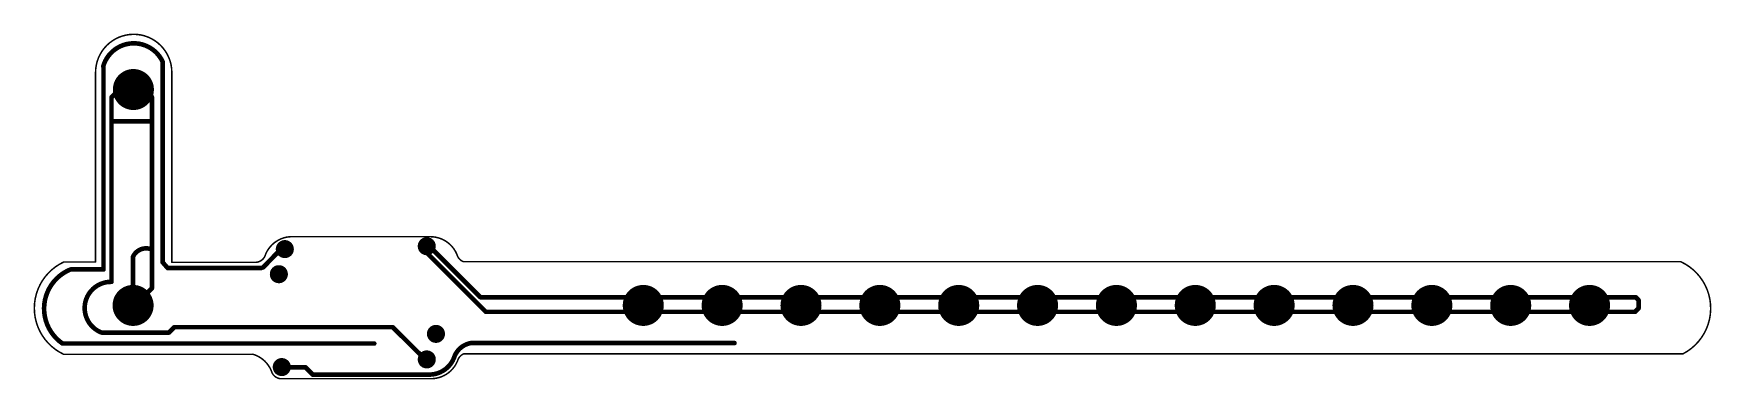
# Model space of a CAD drawing. Extents: x 2 to 13, y 2.4 to 4.6.
import ezdxf

# ---------------------------------------------------------------- set-up
doc = ezdxf.new("R2010")
doc.units = 0
for name, color, linetype in [('BOTTOMSOLDER', 6, 'CONTINUOUS'), ('MULTILAYER', 9, 'CONTINUOUS'), ('TOPLAYER', 1, 'CONTINUOUS'), ('TOPPASTE', 8, 'CONTINUOUS'), ('TOPSOLDER', 216, 'CONTINUOUS')]:
    doc.layers.add(name, color=color, linetype=linetype)

msp = doc.modelspace()

# ---------------------------------------------------------------- linework, layer by layer
at = {"layer": 'BOTTOMSOLDER'}
for points, const_width in [([(2.603, 4.261, 1), (2.737, 4.261, 1)], 0.134), ([(3.5905, 3.054, 1), (3.6495, 3.054, 1)], 0.059), ([(2.601, 2.85, 1), (2.735, 2.85, 1)], 0.134), ([(5.933, 2.85, 1), (6.067, 2.85, 1)], 0.134), ([(6.448, 2.85, 1), (6.582, 2.85, 1)], 0.134), ([(6.963, 2.85, 1), (7.097, 2.85, 1)], 0.134), ([(7.478, 2.85, 1), (7.612, 2.85, 1)], 0.134), ([(7.993, 2.85, 1), (8.127, 2.85, 1)], 0.134), ([(8.508, 2.85, 1), (8.642, 2.85, 1)], 0.134), ([(9.023, 2.85, 1), (9.157, 2.85, 1)], 0.134), ([(9.538, 2.85, 1), (9.672, 2.85, 1)], 0.134), ([(10.053, 2.85, 1), (10.187, 2.85, 1)], 0.134), ([(10.568, 2.85, 1), (10.702, 2.85, 1)], 0.134), ([(11.083, 2.85, 1), (11.217, 2.85, 1)], 0.134), ([(11.598, 2.85, 1), (11.732, 2.85, 1)], 0.134), ([(12.113, 2.85, 1), (12.247, 2.85, 1)], 0.134), ([(4.6165, 2.664, 1), (4.6755, 2.664, 1)], 0.059)]:
    msp.add_lwpolyline(points, format="xyb", close=True, dxfattribs=dict(at, const_width=const_width))
at = {"layer": 'MULTILAYER', "const_width": 0.01}
for points in [[(2.423, 4.373, -1), (2.921004, 4.373)], [(3.528416, 3.170774, -0.321743), (3.704997, 3.299423)], [(4.611, 3.299, -0.321743), (4.787581, 3.170351)], [(2.21478, 2.530427, -0.636502), (2.215268, 3.1338)], [(3.528416, 3.170774, -0.253956), (3.474, 3.132)], [(4.824955, 3.135885, -0.187937), (4.787581, 3.170351)], [(12.774969, 3.135816, -0.625922), (12.789741, 2.533361)], [(3.450262, 2.530896, -0.246754), (3.575584, 2.409774)], [(4.791581, 2.499649, -0.175942), (4.825956, 2.532859)], [(3.63, 2.371, -0.253956), (3.575584, 2.409774)], [(4.791581, 2.499649, -0.321743), (4.615, 2.371)]]:
    msp.add_lwpolyline(points, format="xyb", dxfattribs=at)
at = {"layer": 'MULTILAYER'}
for points, const_width in [([(2.605, 4.261, 1), (2.735, 4.261, 1)], 0.13), ([(2.4205, 4.373, 1), (2.4255, 4.373, 1)], 0.005), ([(2.4205, 4.373, 1), (2.4255, 4.373, 1)], 0.005), ([(2.918504, 4.373, 1), (2.923504, 4.373, 1)], 0.005), ([(2.918504, 4.373, 1), (2.923504, 4.373, 1)], 0.005), ([(3.702497, 3.299423, 1), (3.707497, 3.299423, 1)], 0.005), ([(3.702497, 3.299423, 1), (3.707497, 3.299423, 1)], 0.005), ([(4.6085, 3.299423, 1), (4.6135, 3.299423, 1)], 0.005), ([(4.6085, 3.299423, 1), (4.6135, 3.299423, 1)], 0.005), ([(4.6085, 3.299, 1), (4.6135, 3.299, 1)], 0.005), ([(4.6085, 3.299, 1), (4.6135, 3.299, 1)], 0.005), ([(2.212768, 3.1338, 1), (2.217768, 3.1338, 1)], 0.005), ([(2.212768, 3.1338, 1), (2.217768, 3.1338, 1)], 0.005), ([(2.4205, 3.1338, 1), (2.4255, 3.1338, 1)], 0.005), ([(2.4205, 3.1338, 1), (2.4255, 3.1338, 1)], 0.005), ([(2.918504, 3.132, 1), (2.923504, 3.132, 1)], 0.005), ([(2.918504, 3.132, 1), (2.923504, 3.132, 1)], 0.005), ([(3.4715, 3.132, 1), (3.4765, 3.132, 1)], 0.005), ([(3.4715, 3.132, 1), (3.4765, 3.132, 1)], 0.005), ([(3.525916, 3.170774, 1), (3.530916, 3.170774, 1)], 0.005), ([(3.525916, 3.170774, 1), (3.530916, 3.170774, 1)], 0.005), ([(3.5925, 3.054, 1), (3.6475, 3.054, 1)], 0.055), ([(4.785081, 3.170351, 1), (4.790081, 3.170351, 1)], 0.005), ([(4.785081, 3.170351, 1), (4.790081, 3.170351, 1)], 0.005), ([(4.822455, 3.135885, 1), (4.827455, 3.135885, 1)], 0.005), ([(4.822455, 3.135885, 1), (4.827455, 3.135885, 1)], 0.005), ([(12.772469, 3.135816, 1), (12.777469, 3.135816, 1)], 0.005), ([(12.772469, 3.135816, 1), (12.777469, 3.135816, 1)], 0.005), ([(2.603, 2.85, 1), (2.733, 2.85, 1)], 0.13), ([(5.935, 2.85, 1), (6.065, 2.85, 1)], 0.13), ([(6.45, 2.85, 1), (6.58, 2.85, 1)], 0.13), ([(6.965, 2.85, 1), (7.095, 2.85, 1)], 0.13), ([(7.48, 2.85, 1), (7.61, 2.85, 1)], 0.13), ([(7.995, 2.85, 1), (8.125, 2.85, 1)], 0.13), ([(8.51, 2.85, 1), (8.64, 2.85, 1)], 0.13), ([(9.025, 2.85, 1), (9.155, 2.85, 1)], 0.13), ([(9.54, 2.85, 1), (9.67, 2.85, 1)], 0.13), ([(10.055, 2.85, 1), (10.185, 2.85, 1)], 0.13), ([(10.57, 2.85, 1), (10.7, 2.85, 1)], 0.13), ([(11.085, 2.85, 1), (11.215, 2.85, 1)], 0.13), ([(11.6, 2.85, 1), (11.73, 2.85, 1)], 0.13), ([(12.115, 2.85, 1), (12.245, 2.85, 1)], 0.13), ([(4.6185, 2.664, 1), (4.6735, 2.664, 1)], 0.055), ([(2.21228, 2.530427, 1), (2.217281, 2.530427, 1)], 0.005), ([(2.21228, 2.530427, 1), (2.217281, 2.530427, 1)], 0.005), ([(3.447762, 2.530896, 1), (3.452762, 2.530896, 1)], 0.005), ([(3.447762, 2.530896, 1), (3.452762, 2.530896, 1)], 0.005), ([(3.447762, 2.530427, 1), (3.452762, 2.530427, 1)], 0.005), ([(3.447762, 2.530427, 1), (3.452762, 2.530427, 1)], 0.005), ([(4.823456, 2.533361, 1), (4.828456, 2.533361, 1)], 0.005), ([(4.823456, 2.533361, 1), (4.828456, 2.533361, 1)], 0.005), ([(4.823456, 2.532859, 1), (4.828456, 2.532859, 1)], 0.005), ([(4.823456, 2.532859, 1), (4.828456, 2.532859, 1)], 0.005), ([(12.787241, 2.533361, 1), (12.792241, 2.533361, 1)], 0.005), ([(12.787241, 2.533361, 1), (12.792241, 2.533361, 1)], 0.005), ([(3.573084, 2.409774, 1), (3.578084, 2.409774, 1)], 0.005), ([(3.573084, 2.409774, 1), (3.578084, 2.409774, 1)], 0.005), ([(4.789081, 2.499649, 1), (4.794081, 2.499649, 1)], 0.005), ([(4.789081, 2.499649, 1), (4.794081, 2.499649, 1)], 0.005), ([(3.6275, 2.371, 1), (3.6325, 2.371, 1)], 0.005), ([(3.6275, 2.371, 1), (3.6325, 2.371, 1)], 0.005), ([(4.6125, 2.371, 1), (4.6175, 2.371, 1)], 0.005), ([(4.6125, 2.371, 1), (4.6175, 2.371, 1)], 0.005)]:
    msp.add_lwpolyline(points, format="xyb", close=True, dxfattribs=dict(at, const_width=const_width))
at = {"layer": 'MULTILAYER', "const_width": 0.01}
for points in [[(2.423, 3.1338), (2.423, 4.373)], [(2.921004, 3.132), (2.921004, 4.373)], [(3.704997, 3.299423), (4.611, 3.299423)], [(4.611, 3.299), (4.611, 3.299423)], [(2.215268, 3.1338), (2.423, 3.1338)], [(2.921004, 3.132), (3.474, 3.132)], [(4.824955, 3.135885), (12.774969, 3.135816)], [(2.21478, 2.530427), (3.450262, 2.530427)], [(3.450262, 2.530427), (3.450262, 2.530896)], [(4.825956, 2.532859), (4.825956, 2.533361)], [(4.825956, 2.533361), (12.789741, 2.533361)], [(3.63, 2.371), (4.615, 2.371)]]:
    msp.add_lwpolyline(points, dxfattribs=at)
at = {"layer": 'TOPLAYER', "const_width": 0.03}
for points in [[(2.473, 4.413, -0.694878), (2.861059, 4.442401)], [(2.667, 3.167, -0.414213), (2.791, 3.215)], [(2.207, 2.601, -0.598635), (2.259534, 3.085154)], [(2.46196, 2.672525, -0.841871), (2.527, 3.004)], [(4.768853, 2.521647, -0.319343), (4.61, 2.398)], [(4.768853, 2.521647, -0.253734), (4.87595, 2.604308)]]:
    msp.add_lwpolyline(points, format="xyb", dxfattribs=at)
for points in [[(2.473, 4.413), (2.475, 4.413)], [(2.475, 3.085154), (2.475, 4.413)], [(2.861059, 3.134059), (2.861059, 4.442401)], [(2.529, 4.212), (2.576, 4.259)], [(2.576, 4.259), (2.743, 4.259)], [(2.744, 4.259), (2.791, 4.212)], [(2.527, 4.21), (2.529, 4.212)], [(2.527, 3.004), (2.527, 4.21)], [(2.791, 2.962), (2.791, 4.212)], [(2.531, 4.053), (2.781, 4.053)], [(2.667, 2.94), (2.667, 3.167)], [(3.517, 3.098), (3.615, 3.199)], [(4.586, 3.194), (4.586, 3.237)], [(4.586, 3.237), (4.603, 3.237)], [(4.586, 3.194), (4.610092, 3.169908)], [(4.603, 3.237), (4.937, 2.903)], [(4.610092, 3.169908), (4.972, 2.808)], [(2.259534, 3.085154), (2.475, 3.085154)], [(2.86, 3.133), (2.861059, 3.134059)], [(2.86, 3.133), (2.894, 3.094)], [(2.894, 3.094), (3.504, 3.094)], [(2.744, 2.915), (2.791, 2.962)], [(2.667, 2.851), (2.667, 2.94)], [(2.668, 2.85), (2.679, 2.85)], [(2.679, 2.85), (2.744, 2.915)], [(4.937, 2.903), (6.155, 2.903)], [(6.155, 2.903), (12.482, 2.903)], [(12.482, 2.903), (12.5, 2.885)], [(12.5, 2.85), (12.5, 2.885)], [(12.5, 2.831), (12.5, 2.85)], [(4.972, 2.808), (5.943, 2.808)], [(5.943, 2.808), (12.435, 2.808)], [(12.435, 2.808), (12.477, 2.808)], [(12.477, 2.808), (12.5, 2.831)], [(2.46196, 2.672525), (2.902525, 2.672525)], [(2.902525, 2.672525), (2.938, 2.708)], [(2.938, 2.708), (4.363, 2.708)], [(4.363, 2.708), (4.567, 2.506)], [(2.207, 2.601), (4.243, 2.601)], [(4.87595, 2.604308), (6.596, 2.604)], [(3.666, 2.446), (3.793, 2.446)], [(3.793, 2.446), (3.842, 2.397)], [(3.848, 2.398), (4.61, 2.398)]]:
    msp.add_lwpolyline(points, dxfattribs=at)
at = {"layer": 'TOPLAYER'}
for points, const_width in [([(2.4655, 4.413, 1), (2.4805, 4.413, 1)], 0.015), ([(2.4655, 4.413, 1), (2.4805, 4.413, 1)], 0.015), ([(2.4675, 4.413, 1), (2.4825, 4.413, 1)], 0.015), ([(2.4675, 4.413, 1), (2.4825, 4.413, 1)], 0.015), ([(2.853559, 4.442401, 1), (2.868559, 4.442401, 1)], 0.015), ([(2.853559, 4.442401, 1), (2.868559, 4.442401, 1)], 0.015), ([(2.5685, 4.259, 1), (2.5835, 4.259, 1)], 0.015), ([(2.5685, 4.259, 1), (2.5835, 4.259, 1)], 0.015), ([(2.7355, 4.259, 1), (2.7505, 4.259, 1)], 0.015), ([(2.7365, 4.259, 1), (2.7515, 4.259, 1)], 0.015), ([(2.5195, 4.21, 1), (2.5345, 4.21, 1)], 0.015), ([(2.5195, 4.21, 1), (2.5345, 4.21, 1)], 0.015), ([(2.5215, 4.212, 1), (2.5365, 4.212, 1)], 0.015), ([(2.5215, 4.212, 1), (2.5365, 4.212, 1)], 0.015), ([(2.7835, 4.212, 1), (2.7985, 4.212, 1)], 0.015), ([(2.7835, 4.212, 1), (2.7985, 4.212, 1)], 0.015), ([(2.5235, 4.053, 1), (2.5385, 4.053, 1)], 0.015), ([(2.7735, 4.053, 1), (2.7885, 4.053, 1)], 0.015), ([(4.5585, 3.237, 1), (4.6135, 3.237, 1)], 0.055), ([(2.6595, 3.167, 1), (2.6745, 3.167, 1)], 0.015), ([(2.6595, 3.167, 1), (2.6745, 3.167, 1)], 0.015), ([(2.7835, 3.215, 1), (2.7985, 3.215, 1)], 0.015), ([(3.6075, 3.199, 1), (3.6225, 3.199, 1)], 0.015), ([(3.6315, 3.218, 1), (3.6865, 3.218, 1)], 0.055), ([(4.5785, 3.237, 1), (4.5935, 3.237, 1)], 0.015), ([(4.5785, 3.237, 1), (4.5935, 3.237, 1)], 0.015), ([(4.5785, 3.194, 1), (4.5935, 3.194, 1)], 0.015), ([(4.5785, 3.194, 1), (4.5935, 3.194, 1)], 0.015), ([(4.5955, 3.237, 1), (4.6105, 3.237, 1)], 0.015), ([(4.5955, 3.237, 1), (4.6105, 3.237, 1)], 0.015), ([(4.602592, 3.169908, 1), (4.617592, 3.169908, 1)], 0.015), ([(4.602592, 3.169908, 1), (4.617592, 3.169908, 1)], 0.015), ([(2.252034, 3.085154, 1), (2.267034, 3.085154, 1)], 0.015), ([(2.252034, 3.085154, 1), (2.267034, 3.085154, 1)], 0.015), ([(2.4675, 3.085154, 1), (2.4825, 3.085154, 1)], 0.015), ([(2.4675, 3.085154, 1), (2.4825, 3.085154, 1)], 0.015), ([(2.8525, 3.133, 1), (2.8675, 3.133, 1)], 0.015), ([(2.8525, 3.133, 1), (2.8675, 3.133, 1)], 0.015), ([(2.853559, 3.134059, 1), (2.868559, 3.134059, 1)], 0.015), ([(2.853559, 3.134059, 1), (2.868559, 3.134059, 1)], 0.015), ([(2.8865, 3.094, 1), (2.9015, 3.094, 1)], 0.015), ([(2.8865, 3.094, 1), (2.9015, 3.094, 1)], 0.015), ([(3.4965, 3.094, 1), (3.5115, 3.094, 1)], 0.015), ([(3.5095, 3.098, 1), (3.5245, 3.098, 1)], 0.015), ([(2.5195, 3.004, 1), (2.5345, 3.004, 1)], 0.015), ([(2.5195, 3.004, 1), (2.5345, 3.004, 1)], 0.015), ([(2.7835, 2.962, 1), (2.7985, 2.962, 1)], 0.015), ([(2.7835, 2.962, 1), (2.7985, 2.962, 1)], 0.015), ([(2.6595, 2.94, 1), (2.6745, 2.94, 1)], 0.015), ([(2.6595, 2.94, 1), (2.6745, 2.94, 1)], 0.015), ([(2.6595, 2.851, 1), (2.6745, 2.851, 1)], 0.015), ([(2.6605, 2.85, 1), (2.6755, 2.85, 1)], 0.015), ([(2.6715, 2.85, 1), (2.6865, 2.85, 1)], 0.015), ([(2.6715, 2.85, 1), (2.6865, 2.85, 1)], 0.015), ([(2.7365, 2.915, 1), (2.7515, 2.915, 1)], 0.015), ([(2.7365, 2.915, 1), (2.7515, 2.915, 1)], 0.015), ([(4.9295, 2.903, 1), (4.9445, 2.903, 1)], 0.015), ([(4.9295, 2.903, 1), (4.9445, 2.903, 1)], 0.015), ([(6.1475, 2.903, 1), (6.1625, 2.903, 1)], 0.015), ([(6.1475, 2.903, 1), (6.1625, 2.903, 1)], 0.015), ([(12.4745, 2.903, 1), (12.4895, 2.903, 1)], 0.015), ([(12.4745, 2.903, 1), (12.4895, 2.903, 1)], 0.015), ([(12.4925, 2.885, 1), (12.5075, 2.885, 1)], 0.015), ([(12.4925, 2.885, 1), (12.5075, 2.885, 1)], 0.015), ([(12.4925, 2.85, 1), (12.5075, 2.85, 1)], 0.015), ([(12.4925, 2.85, 1), (12.5075, 2.85, 1)], 0.015), ([(4.9645, 2.808, 1), (4.9795, 2.808, 1)], 0.015), ([(4.9645, 2.808, 1), (4.9795, 2.808, 1)], 0.015), ([(5.9355, 2.808, 1), (5.9505, 2.808, 1)], 0.015), ([(5.9355, 2.808, 1), (5.9505, 2.808, 1)], 0.015), ([(12.4275, 2.808, 1), (12.4425, 2.808, 1)], 0.015), ([(12.4275, 2.808, 1), (12.4425, 2.808, 1)], 0.015), ([(12.4695, 2.808, 1), (12.4845, 2.808, 1)], 0.015), ([(12.4695, 2.808, 1), (12.4845, 2.808, 1)], 0.015), ([(12.4925, 2.831, 1), (12.5075, 2.831, 1)], 0.015), ([(12.4925, 2.831, 1), (12.5075, 2.831, 1)], 0.015), ([(2.45446, 2.672525, 1), (2.46946, 2.672525, 1)], 0.015), ([(2.45446, 2.672525, 1), (2.46946, 2.672525, 1)], 0.015), ([(2.895025, 2.672525, 1), (2.910025, 2.672525, 1)], 0.015), ([(2.895025, 2.672525, 1), (2.910025, 2.672525, 1)], 0.015), ([(2.9305, 2.708, 1), (2.9455, 2.708, 1)], 0.015), ([(2.9305, 2.708, 1), (2.9455, 2.708, 1)], 0.015), ([(4.3555, 2.708, 1), (4.3705, 2.708, 1)], 0.015), ([(4.3555, 2.708, 1), (4.3705, 2.708, 1)], 0.015), ([(2.1995, 2.601, 1), (2.2145, 2.601, 1)], 0.015), ([(2.1995, 2.601, 1), (2.2145, 2.601, 1)], 0.015), ([(4.2355, 2.601, 1), (4.2505, 2.601, 1)], 0.015), ([(4.5585, 2.497, 1), (4.6135, 2.497, 1)], 0.055), ([(4.5595, 2.506, 1), (4.5745, 2.506, 1)], 0.015), ([(4.761353, 2.521647, 1), (4.776352, 2.521647, 1)], 0.015), ([(4.761353, 2.521647, 1), (4.776352, 2.521647, 1)], 0.015), ([(4.86845, 2.604308, 1), (4.88345, 2.604308, 1)], 0.015), ([(4.86845, 2.604308, 1), (4.88345, 2.604308, 1)], 0.015), ([(6.5885, 2.604, 1), (6.6035, 2.604, 1)], 0.015), ([(3.6115, 2.447, 1), (3.6665, 2.447, 1)], 0.055), ([(3.6585, 2.446, 1), (3.6735, 2.446, 1)], 0.015), ([(3.7855, 2.446, 1), (3.8005, 2.446, 1)], 0.015), ([(3.7855, 2.446, 1), (3.8005, 2.446, 1)], 0.015), ([(3.8345, 2.397, 1), (3.8495, 2.397, 1)], 0.015), ([(3.8405, 2.398, 1), (3.8555, 2.398, 1)], 0.015), ([(4.6025, 2.398, 1), (4.6175, 2.398, 1)], 0.015), ([(4.6025, 2.398, 1), (4.6175, 2.398, 1)], 0.015)]:
    msp.add_lwpolyline(points, format="xyb", close=True, dxfattribs=dict(at, const_width=const_width))
at = {"layer": 'TOPPASTE', "const_width": 0.055}
for points in [[(4.5585, 3.237, 1), (4.6135, 3.237, 1)], [(3.6315, 3.218, 1), (3.6865, 3.218, 1)], [(4.5585, 2.497, 1), (4.6135, 2.497, 1)], [(3.6115, 2.447, 1), (3.6665, 2.447, 1)]]:
    msp.add_lwpolyline(points, format="xyb", close=True, dxfattribs=at)
at = {"layer": 'TOPSOLDER'}
for points, const_width in [([(2.603, 4.261, 1), (2.737, 4.261, 1)], 0.134), ([(4.5565, 3.237, 1), (4.6155, 3.237, 1)], 0.059), ([(3.6295, 3.218, 1), (3.6885, 3.218, 1)], 0.059), ([(3.5905, 3.054, 1), (3.6495, 3.054, 1)], 0.059), ([(2.601, 2.85, 1), (2.735, 2.85, 1)], 0.134), ([(5.933, 2.85, 1), (6.067, 2.85, 1)], 0.134), ([(6.448, 2.85, 1), (6.582, 2.85, 1)], 0.134), ([(6.963, 2.85, 1), (7.097, 2.85, 1)], 0.134), ([(7.478, 2.85, 1), (7.612, 2.85, 1)], 0.134), ([(7.993, 2.85, 1), (8.127, 2.85, 1)], 0.134), ([(8.508, 2.85, 1), (8.642, 2.85, 1)], 0.134), ([(9.023, 2.85, 1), (9.157, 2.85, 1)], 0.134), ([(9.538, 2.85, 1), (9.672, 2.85, 1)], 0.134), ([(10.053, 2.85, 1), (10.187, 2.85, 1)], 0.134), ([(10.568, 2.85, 1), (10.702, 2.85, 1)], 0.134), ([(11.083, 2.85, 1), (11.217, 2.85, 1)], 0.134), ([(11.598, 2.85, 1), (11.732, 2.85, 1)], 0.134), ([(12.113, 2.85, 1), (12.247, 2.85, 1)], 0.134), ([(4.6165, 2.664, 1), (4.6755, 2.664, 1)], 0.059), ([(4.5565, 2.497, 1), (4.6155, 2.497, 1)], 0.059), ([(3.6095, 2.447, 1), (3.6685, 2.447, 1)], 0.059)]:
    msp.add_lwpolyline(points, format="xyb", close=True, dxfattribs=dict(at, const_width=const_width))

doc.saveas('drawing.dxf')
